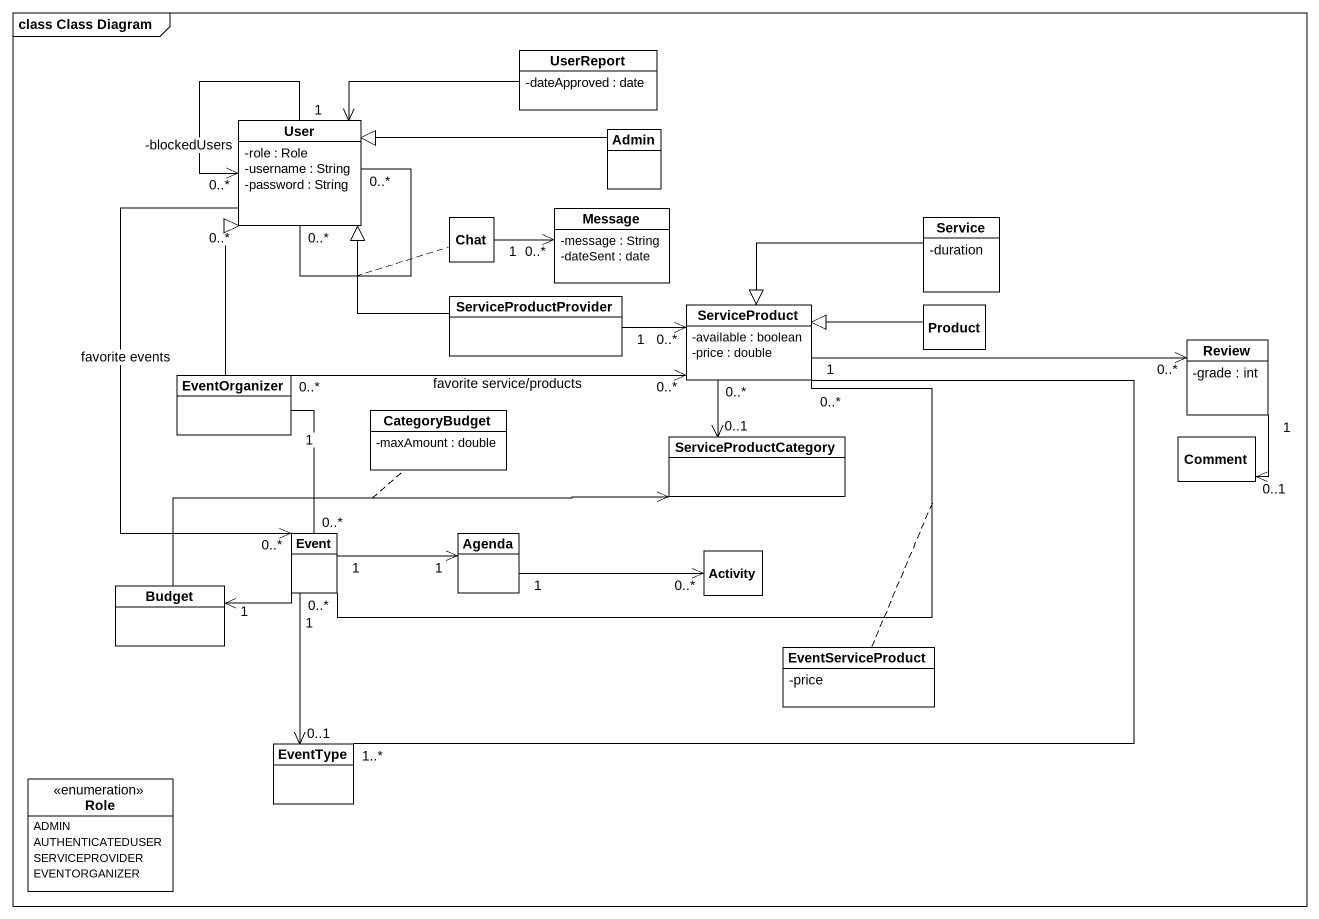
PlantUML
@startuml
mainframe class Class Diagram
hide circle
hide empty members
skinparam classAttributeIconSize 0
class UserReport {
  -dateApproved : date
}
class User {
  -role : Role
  -username : String
  -password : String
}
class Admin
class Chat
class Message {
  -message : String
  -dateSent : date
}
class Service {
  -duration
}
class ServiceProductProvider
class ServiceProduct {
  -available : boolean
  -price : double
}
class Product
class EventOrganizer
class Review {
  -grade : int
}
class CategoryBudget {
  -maxAmount : double
}
class ServiceProductCategory
class Comment
class Event
class Agenda
class Activity
class Budget
class EventServiceProduct {
  -price
}
enum Role {
  ADMIN
  AUTHENTICATEDUSER
  SERVICEPROVIDER
  EVENTORGANIZER
}
class EventType
UserReport -left-> User
User "1" --> "-blockedUsers\n0..*" User
User "0..*" -- "0..*" User
(User, User) .. Chat
User "0..*" --> "0..*" Event : favorite events
Admin -left-|> User
Chat "1" -right-> "0..*" Message
Service -left-|> ServiceProduct
ServiceProductProvider -up-|> User
ServiceProductProvider "1" -right-> "0..*" ServiceProduct
ServiceProduct "1" -right-> "0..*" Review
ServiceProduct "0..*" --> "0..1" ServiceProductCategory
ServiceProduct "0..*" -- "1..*" EventType
Product -left-|> ServiceProduct
EventOrganizer -up-|> User
EventOrganizer "0..*" -right-> "0..*" ServiceProduct : favorite service/products
EventOrganizer "1" -- "0..*" Event
Review "1" --> "0..1" Comment
Event -right- ServiceProduct
(Event, ServiceProduct) .. EventServiceProduct
Event "1" -right-> "1" Agenda
Event "1" -left-> "1" Budget
Event "0..*" --> "0..1" EventType
Agenda "1" -right-> "0..*" Activity
Budget -right-> ServiceProductCategory
(Budget, ServiceProductCategory) .. CategoryBudget
@enduml
